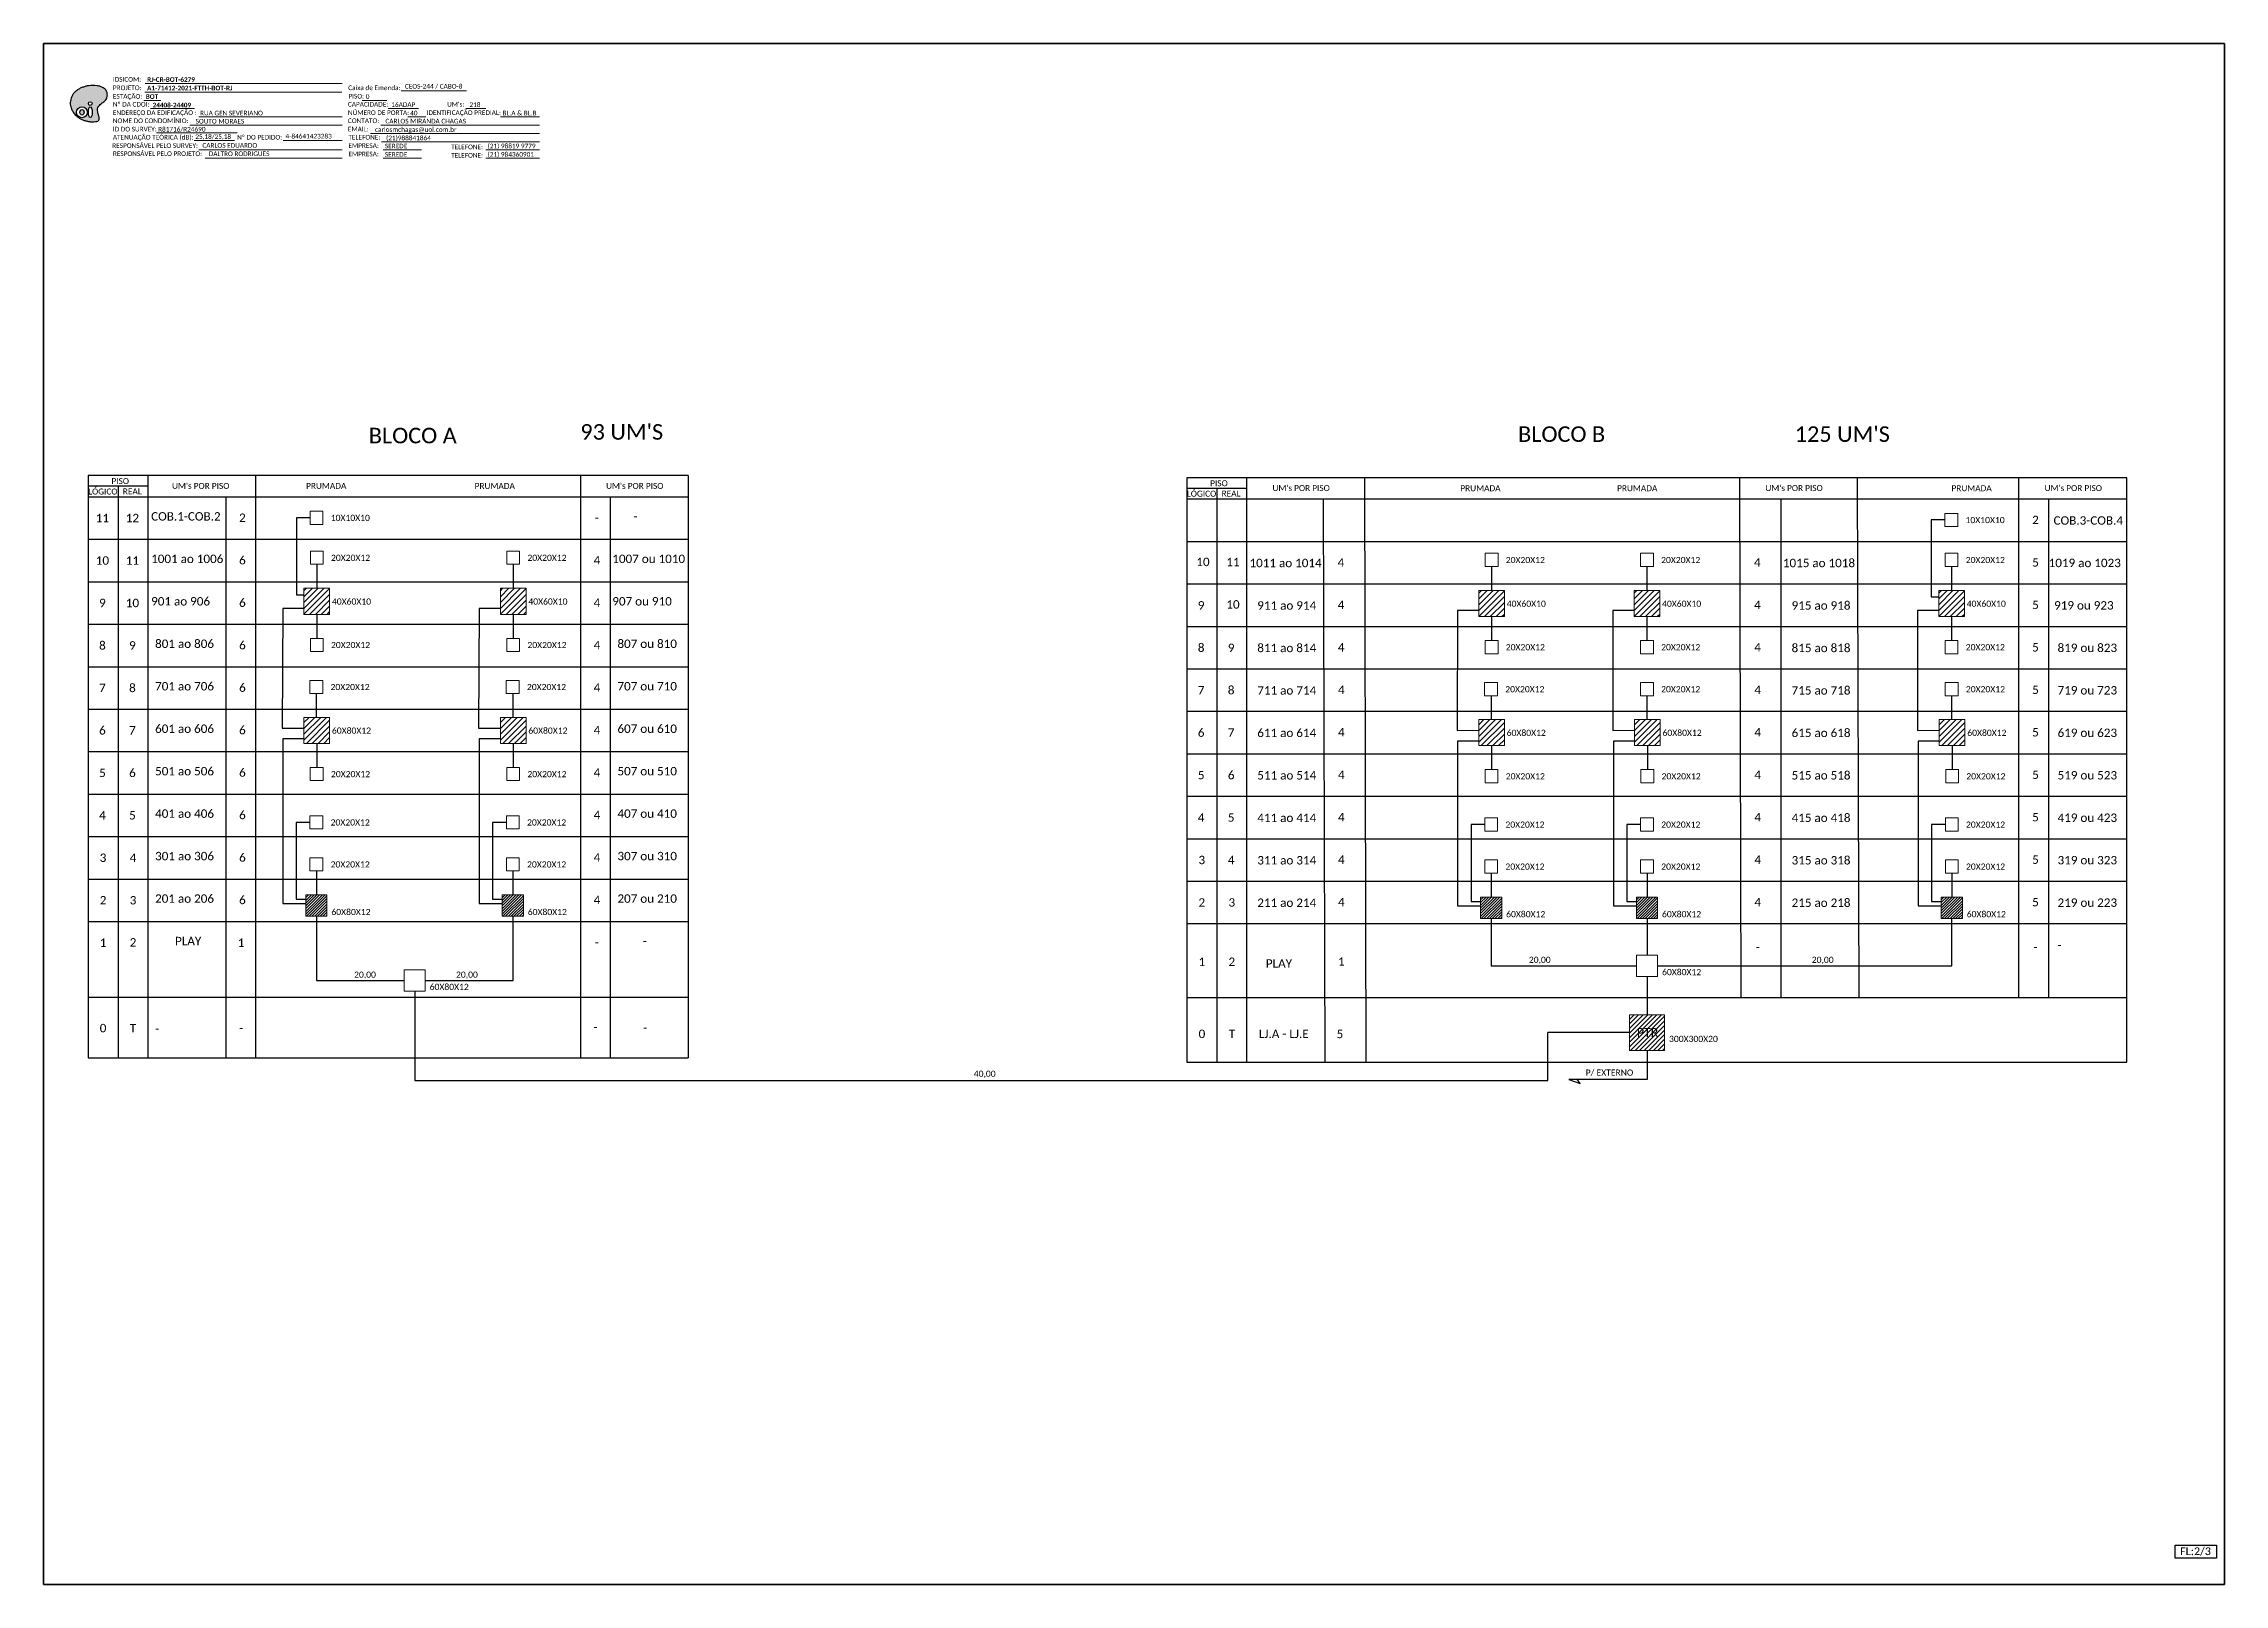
# Model space of a CAD drawing. Header units: millimetres. Extents: x -1286 to 1358, y -500 to 94.
# Drawn here: x -384 to 457, y -500 to 94 of the extents above; entities that cross this region are included whole.
import ezdxf
from ezdxf.enums import TextEntityAlignment as Align

# ---------------------------------------------------------------- set-up
doc = ezdxf.new("R2010")
doc.units = ezdxf.units.MM
doc.styles.add('WMF-Calibri0', font='calibri.ttf')
doc.styles.add('WMF-Calibri1', font='calibrib.ttf')

# ---------------------------------------------------------------- blocks, each defined once
blk = doc.blocks.new('OI')
h = blk.add_hatch(color=40)
edge = h.paths.add_edge_path()
edge.add_spline(control_points=[(4.35, -0.67), (3.92, -0.99), (3.26, -1.5), (2.81, -2.59), (2.9, -3.5), (3.06, -4.27), (3.31, -4.85), (3.37, -5.39), (3.4, -5.88), (3.2, -6.4), (2.54, -6.61), (1.65, -6.63), (0.55, -6.67), (-0.56, -6.42), (-1.61, -6.14), (-2.77, -5.61), (-3.92, -4.77), (-4.89, -3.7), (-5.34, -2.65), (-5.6, -1.94), (-5.85, -0.96), (-5.71, 0.47), (-5.1, 2.02), (-4.14, 3.02), (-3.3, 3.61), (-2.37, 4.16), (-1.36, 4.44), (-0.56, 4.7), (0.79, 4.85), (2.24, 4.97), (3.79, 4.57), (4.67, 4.21), (5.44, 3.65), (5.76, 2.99), (6.03, 2.21), (6.01, 1.46), (5.72, 0.64), (5.31, 0.08), (4.88, -0.38), (4.51, -0.55), (4.35, -0.67)], knot_values=[0, 0, 0, 0, 1.60434, 2.417191, 3.427595, 4.282808, 4.776746, 5.304182, 5.888771, 6.258406, 6.858137, 7.79129, 8.986195, 10.124242, 11.187857, 12.242908, 13.953784, 15.414161, 16.515391, 17.349188, 17.675853, 19.552021, 21.515531, 22.568638, 23.63245, 24.621084, 25.782718, 26.745347, 27.142653, 29.870543, 31.004649, 31.921532, 32.709589, 33.801391, 34.042471, 35.192333, 35.971461, 36.628871, 37.254359, 37.836911, 37.836911, 37.836911, 37.836911], degree=3, periodic=0)
h.paths.add_polyline_path([(1.13, -0.87, -1), (-0.04, -0.87, -1)], flags=16)
edge = h.paths.add_edge_path(flags=16)
edge.add_ellipse((0.56, -3.59), major_axis=(-0.02, 1.71), ratio=0.361305, start_angle=0, end_angle=360)
h.paths.add_polyline_path([(-0.36, -3.62, -1), (-3.8, -3.62, -1)], flags=16)
edge = h.paths.add_edge_path(flags=0)
edge.add_ellipse((-2.08, -3.62), major_axis=(0, 0.885), ratio=0.758294, start_angle=0, end_angle=360)
at = {"color": 40}
for centre, radius in [((-2.08, -3.62), 1.72), ((0.54, -0.87), 0.587)]:
    blk.add_circle(centre, radius, dxfattribs=at)
blk.add_ellipse((-2.08, -3.62), major_axis=(0, 0.885), ratio=0.758294, start_param=-3.141592653589792, end_param=3.141592653589792, dxfattribs=at)
blk.add_ellipse((0.56, -3.59), major_axis=(-0.02, 1.71), ratio=0.361305, dxfattribs=at)
at = {"color": 40, "start_tangent": (-0.800898, -0.598801), "end_tangent": (-0.800898, -0.598801)}
blk.add_spline([(4.35, -0.67), (3.2, -1.78), (2.9, -2.54), (2.92, -3.55), (3.12, -4.38), (3.28, -4.85), (3.37, -5.37), (3.35, -5.95), (3.2, -6.29), (2.66, -6.55), (1.73, -6.63), (0.54, -6.62), (-0.58, -6.41), (-1.6, -6.11), (-2.56, -5.67), (-3.95, -4.67), (-4.89, -3.56), (-5.37, -2.56), (-5.64, -1.78), (-5.72, -1.46), (-5.63, 0.42), (-4.84, 2.22), (-4.13, 2.99), (-3.27, 3.62), (-2.4, 4.09), (-1.3, 4.47), (-0.37, 4.72), (0.02, 4.77), (2.75, 4.8), (3.85, 4.53), (4.69, 4.16), (5.31, 3.68), (5.85, 2.73), (5.93, 2.5), (5.94, 1.35), (5.67, 0.62), (5.29, 0.08), (4.84, -0.36), (4.35, -0.67)], degree=3, dxfattribs=at)

msp = doc.modelspace()

# ---------------------------------------------------------------- hatches: boundary and pattern name
h = msp.add_hatch()
h.set_pattern_fill('ANSI31', color=1, scale=6, style=0)
h.set_pattern_definition([(45, (-649.8944, -472.6328), (-0.5303301, 0.5303301), [])])
h.paths.add_polyline_path([(-282.92, -242.25), (-274.78, -242.25), (-274.78, -234), (-282.92, -234)])
h = msp.add_hatch()
h.set_pattern_fill('ANSI31', color=1, scale=6, style=0)
h.set_pattern_definition([(45, (-574.149, -472.6328), (-0.5303301, 0.5303301), [])])
h.paths.add_polyline_path([(-207.18, -242.25), (-199.03, -242.25), (-199.03, -234), (-207.18, -234)])
h = msp.add_hatch()
h.set_pattern_fill('ANSI31', color=1, scale=6, style=0)
h.set_pattern_definition([(45, (-196.8494, -473.4751), (-0.5303301, 0.5303301), [])])
h.paths.add_polyline_path([(170.12, -243.1), (178.26, -243.1), (178.26, -234.84), (170.12, -234.84)])
h = msp.add_hatch()
h.set_pattern_fill('ANSI31', color=1, scale=6, style=0)
h.set_pattern_definition([(45, (-136.7558, -473.4751), (-0.5303301, 0.5303301), [])])
h.paths.add_polyline_path([(230.22, -243.1), (238.36, -243.1), (238.36, -234.84), (230.22, -234.84)])
h = msp.add_hatch()
h.set_pattern_fill('ANSI31', color=1, scale=6, style=0)
h.set_pattern_definition([(45, (-19.2264, -473.4751), (-0.5303301, 0.5303301), [])])
h.paths.add_polyline_path([(347.75, -243.1), (355.89, -243.1), (355.89, -234.84), (347.75, -234.84)])
h = msp.add_hatch()
h.set_pattern_fill('ANSI31', color=1, scale=10, style=0)
h.set_pattern_definition([(45, (-384.118, -677.9407), (-0.8838835, 0.8838835), [])])
h.paths.add_polyline_path([(227.5, -293.98), (241.07, -293.98), (241.07, -280.22), (227.5, -280.22)])
h.paths.add_polyline_path([(229.5, -289.62), (239.59, -289.62), (239.59, -284.47), (229.5, -284.47)], flags=24)

# ---------------------------------------------------------------- linework, layer by layer
for p, q in [((456.94, 94.19), (-384.06, 94.19)), ((-384.06, 94.19), (-384.06, -499.81)), ((456.94, -499.81), (456.94, 94.19)), ((-384.06, -499.81), (456.94, -499.81))]:
    msp.add_line(p, q)
at = {"color": 1, "linetype": 'Continuous'}
for p, q in [((-283.66, -116.81), (-282.65, -115.79)), ((-283.66, -119.05), (-280.4, -115.79)), ((-283.66, -121.3), (-278.16, -115.79)), ((-283.66, -123.54), (-275.91, -115.79)), ((-283.66, -125.79), (-273.76, -115.88)), ((-207.92, -116.81), (-206.9, -115.79)), ((-207.92, -119.05), (-204.66, -115.79)), ((-207.92, -121.3), (-202.41, -115.79)), ((-207.92, -123.54), (-200.17, -115.79)), ((-207.92, -125.79), (-198.01, -115.88)), ((169.38, -117.65), (170.4, -116.63)), ((169.38, -119.89), (172.64, -116.63)), ((169.38, -122.14), (174.89, -116.63)), ((169.38, -124.38), (177.13, -116.63)), ((169.38, -126.63), (179.29, -116.73)), ((229.3, -117.65), (230.31, -116.63)), ((229.3, -119.89), (232.56, -116.63)), ((229.3, -122.14), (234.8, -116.63)), ((229.3, -124.38), (237.05, -116.63)), ((229.3, -126.63), (239.2, -116.73)), ((346.78, -117.65), (347.79, -116.63)), ((346.78, -119.89), (350.04, -116.63)), ((346.78, -122.14), (352.28, -116.63)), ((346.78, -124.38), (354.53, -116.63)), ((346.78, -126.63), (356.68, -116.73)), ((-281.46, -125.83), (-273.76, -118.13)), ((-279.22, -125.83), (-273.76, -120.37)), ((-276.97, -125.83), (-273.76, -122.62)), ((-274.73, -125.83), (-273.76, -124.86)), ((-205.72, -125.83), (-198.01, -118.13)), ((-203.47, -125.83), (-198.01, -120.37)), ((-201.23, -125.83), (-198.01, -122.62)), ((-198.98, -125.83), (-198.01, -124.86)), ((171.58, -126.68), (179.29, -118.97)), ((173.83, -126.68), (179.29, -121.22)), ((176.07, -126.68), (179.29, -123.46)), ((178.32, -126.68), (179.29, -125.71)), ((231.5, -126.68), (239.2, -118.97)), ((233.74, -126.68), (239.2, -121.22)), ((235.99, -126.68), (239.2, -123.46)), ((238.23, -126.68), (239.2, -125.71)), ((348.98, -126.68), (356.68, -118.97)), ((351.22, -126.68), (356.68, -121.22)), ((353.47, -126.68), (356.68, -123.46)), ((355.71, -126.68), (356.68, -125.71)), ((-283.66, -167.56), (-281.66, -165.56)), ((-283.66, -169.81), (-279.42, -165.56)), ((-283.66, -172.05), (-277.17, -165.56)), ((-283.66, -174.3), (-274.93, -165.56)), ((-282.72, -175.6), (-273.76, -166.64)), ((-207.92, -167.56), (-205.92, -165.56)), ((-207.92, -169.81), (-203.67, -165.56)), ((-207.92, -172.05), (-201.43, -165.56)), ((-207.92, -174.3), (-199.18, -165.56)), ((-206.98, -175.6), (-198.02, -166.64)), ((169.38, -168.4), (171.38, -166.4)), ((169.38, -170.65), (173.63, -166.4)), ((169.38, -172.89), (175.87, -166.4)), ((169.38, -175.14), (178.12, -166.4)), ((170.32, -176.44), (179.28, -167.48)), ((229.47, -168.4), (231.48, -166.4)), ((229.47, -170.65), (233.72, -166.4)), ((229.47, -172.89), (235.97, -166.4)), ((229.47, -175.14), (238.21, -166.4)), ((230.42, -176.44), (239.38, -167.48)), ((347, -168.4), (349.01, -166.4)), ((347, -170.65), (351.25, -166.4)), ((347, -172.89), (353.5, -166.4)), ((347, -175.14), (355.74, -166.4)), ((347.94, -176.44), (356.91, -167.48)), ((-280.48, -175.6), (-273.76, -168.88)), ((-278.23, -175.6), (-273.76, -171.13)), ((-275.99, -175.6), (-273.76, -173.37)), ((-204.73, -175.6), (-198.02, -168.88)), ((-202.49, -175.6), (-198.02, -171.13)), ((-200.24, -175.6), (-198.02, -173.37)), ((172.57, -176.44), (179.28, -169.73)), ((174.81, -176.44), (179.28, -171.97)), ((177.06, -176.44), (179.28, -174.22)), ((232.66, -176.44), (239.38, -169.73)), ((234.91, -176.44), (239.38, -171.97)), ((237.15, -176.44), (239.38, -174.22)), ((350.19, -176.44), (356.91, -169.73)), ((352.44, -176.44), (356.91, -171.97)), ((354.68, -176.44), (356.91, -174.22))]:
    msp.add_line(p, q, dxfattribs=at)
at = {"color": 3}
for p, q in [((-203.02, -267.04), (-203.02, -242.25)), ((-236.88, -267.04), (-203.02, -267.04))]:
    msp.add_line(p, q, dxfattribs=at)
at = {"color": 0}
msp.add_lwpolyline([(-384.06, 94.19), (456.94, 94.19), (456.94, -499.81), (-384.06, -499.81)], close=True, dxfattribs=at)
at = {"color": 7, "lineweight": 0}
for points in [[(-344.93, 78.79), (-268.95, 78.79)], [(-246.14, 76.01), (-221, 76.01)], [(-345.46, 72.24), (-338.91, 72.24)], [(-344.96, 75.52), (-269, 75.52)], [(-342.8, 69.17), (-325.83, 69.17)], [(-261.18, 72.28), (-251.7, 72.28)], [(-251.13, 69.17), (-239.51, 69.17)], [(-221.19, 69.17), (-213.52, 69.17)], [(-340.48, 59.75), (-309.44, 59.75)], [(-327.64, 62.82), (-268.98, 62.82)], [(-324.23, 65.93), (-268.98, 65.93)], [(-258.05, 59.58), (-192.79, 59.58)], [(-254.02, 62.82), (-192.79, 62.82)], [(-243.55, 65.93), (-236.6, 65.93)], [(-207.85, 65.93), (-192.82, 65.93)], [(-325.95, 56.79), (-310.44, 56.79)], [(-324.23, 53.23), (-268.98, 53.23)], [(-291.72, 56.79), (-268.95, 56.79)], [(-253.77, 56.34), (-192.79, 56.34)], [(-253.16, 53.23), (-238.36, 53.23)], [(-213.56, 53.23), (-192.79, 53.23)], [(-321.74, 49.99), (-268.98, 49.99)], [(-253.16, 49.99), (-238.36, 49.99)], [(-213.56, 49.99), (-192.79, 49.99)]]:
    msp.add_lwpolyline(points, dxfattribs=at)
at = {"color": 0}
for points in [[(-135.46, -72.29), (-366.92, -72.29)], [(419.31, -73.14), (56.8, -73.14)], [(-343.78, -76.41), (-366.92, -76.41)], [(56.8, -77.25), (79.94, -77.25)]]:
    msp.add_lwpolyline(points, dxfattribs=at)
for points in [[(-366.92, -72.29), (-366.92, -80.52)], [(-343.78, -80.52), (-343.78, -72.29)], [(-302.19, -80.52), (-302.19, -72.29)], [(-177.05, -72.29), (-177.05, -80.52)], [(-135.46, -72.29), (-135.46, -80.52)], [(56.8, -73.14), (56.8, -298.51), (419.31, -298.51), (419.31, -73.14)], [(79.94, -298.51), (79.94, -73.14)], [(377.72, -273.49), (377.72, -73.14)], [(-366.92, -80.52), (-366.92, -296.83)], [(-366.92, -80.52), (-135.46, -80.52)], [(-366.92, -80.52), (-135.46, -80.52)], [(-366.92, -80.52), (-135.46, -80.52)], [(-366.92, -80.52), (-135.46, -80.52)], [(-366.92, -80.52), (-135.46, -80.52)], [(-366.92, -80.52), (-135.46, -80.52)], [(-366.92, -80.52), (-135.46, -80.52)], [(-366.92, -80.52), (-135.46, -80.52)], [(-366.92, -80.52), (-135.46, -80.52)], [(-355.35, -76.41), (-355.35, -80.52)], [(-355.35, -80.52), (-355.35, -296.83)], [(-343.78, -296.83), (-343.78, -80.52)], [(-313.76, -80.52), (-313.76, -296.83)], [(-302.19, -296.83), (-302.19, -80.52)], [(-177.05, -80.52), (-177.05, -296.83)], [(-165.48, -296.83), (-165.48, -80.52)], [(-135.46, -80.52), (-135.46, -296.83)], [(56.8, -81.36), (419.31, -81.36)], [(68.37, -77.25), (68.37, -298.51)], [(286, -273.49), (286, -81.36)], [(389.29, -273.49), (389.29, -81.36)], [(-366.92, -96.89), (-135.46, -96.89)], [(-366.92, -96.89), (-135.46, -96.89)], [(56.8, -97.73), (419.31, -97.73)], [(-366.92, -113.26), (-135.46, -113.26)], [(-366.92, -113.26), (-135.46, -113.26)], [(56.8, -114.11), (419.31, -114.11)], [(-366.92, -129.63), (-135.46, -129.63)], [(-366.92, -129.63), (-135.46, -129.63)], [(56.8, -130.48), (419.31, -130.48)], [(-366.92, -146.01), (-135.46, -146.01)], [(56.8, -146.85), (419.31, -146.85)], [(-366.92, -162.38), (-135.46, -162.38)], [(56.8, -163.22), (419.31, -163.22)], [(-366.92, -178.75), (-135.46, -178.75)], [(56.8, -179.59), (419.31, -179.59)], [(-366.92, -195.12), (-135.46, -195.12)], [(56.8, -195.96), (419.31, -195.96)], [(-366.92, -211.49), (-135.46, -211.49)], [(56.8, -212.34), (419.31, -212.34)], [(-366.92, -227.87), (-135.46, -227.87)], [(56.8, -228.71), (419.31, -228.71)], [(-366.92, -244.24), (-135.46, -244.24)], [(56.8, -245.08), (419.31, -245.08)], [(-366.92, -273.4), (-135.46, -273.4)], [(56.8, -273.49), (419.31, -273.49)], [(-366.92, -296.83), (-135.46, -296.83)]]:
    msp.add_lwpolyline(points)
at = {"color": 7}
for points in [[(125.36, -73.14), (125.91, -298.51)], [(269.89, -73.14), (270.48, -273.49)], [(315.37, -73.14), (315.96, -273.49)], [(109.34, -81.36), (110.02, -298.51)]]:
    msp.add_lwpolyline(points, dxfattribs=at)
at = {"color": 3}
for points in [[(-281.29, -88.6), (-286.59, -88.6), (-286.59, -118.28), (-283.66, -118.28)], [(349.15, -89.44), (343.85, -89.44), (343.85, -119.12), (346.78, -119.12)], [(-278.71, -106.54), (-278.71, -115.79)], [(-202.96, -106.54), (-202.96, -115.79)], [(174.33, -107.38), (174.33, -116.63)], [(234.25, -107.38), (234.25, -116.63)], [(351.73, -107.38), (351.73, -116.63)], [(-283.66, -123.54), (-291.8, -123.54), (-292.03, -169.71), (-283.66, -169.7)], [(-278.71, -125.83), (-278.71, -135.09)], [(-207.92, -123.54), (-216.06, -123.54), (-216.29, -169.71), (-207.92, -169.7)], [(-202.96, -125.83), (-202.96, -135.09)], [(169.38, -124.38), (161.24, -124.38), (161.01, -170.55), (169.38, -170.54)], [(229.3, -124.38), (221.15, -124.38), (221.11, -170.55), (229.47, -170.54)], [(346.78, -124.38), (338.64, -124.38), (338.64, -170.55), (347, -170.54)], [(174.33, -126.68), (174.33, -135.93)], [(234.25, -126.68), (234.25, -135.93)], [(351.73, -126.68), (351.73, -135.93)], [(-278.9, -156.35), (-278.9, -165.6)], [(-203.15, -156.35), (-203.15, -165.6)], [(174.15, -157.19), (174.15, -166.44)], [(234.24, -157.19), (234.24, -166.44)], [(351.77, -157.19), (351.77, -166.44)], [(-283.66, -173.86), (-291.81, -173.86), (-291.81, -237.35), (-282.92, -237.35)], [(-278.71, -175.6), (-278.71, -184.86)], [(-207.92, -173.86), (-216.06, -173.86), (-216.06, -237.35), (-207.18, -237.35)], [(-202.97, -175.6), (-202.97, -184.86)], [(169.38, -174.71), (161.24, -174.71), (161.24, -238.2), (170.12, -238.19)], [(174.33, -176.44), (174.33, -185.7)], [(229.47, -174.71), (221.33, -174.71), (221.33, -238.2), (230.22, -238.19)], [(234.43, -176.44), (234.43, -185.7)], [(347, -174.71), (338.86, -174.71), (338.86, -238.2), (347.75, -238.19)], [(351.96, -176.44), (351.96, -185.7)], [(-281.33, -206.02), (-286.64, -206.02), (-286.64, -235.7)], [(-205.59, -206.02), (-210.89, -206.02), (-210.89, -235.7)], [(171.71, -206.86), (166.41, -206.86), (166.41, -236.54)], [(231.81, -206.86), (226.5, -206.86), (226.5, -236.54)], [(349.33, -206.86), (344.03, -206.86), (344.03, -236.54)], [(-278.85, -224.75), (-278.85, -234)], [(-203.11, -224.75), (-203.11, -234)], [(174.19, -225.59), (174.19, -234.84)], [(234.29, -225.59), (234.29, -234.84)], [(351.82, -225.59), (351.82, -234.84)], [(-286.64, -235.7), (-282.92, -235.7)], [(-278.85, -242.25), (-278.85, -267.04), (-245.02, -267.04)], [(-210.89, -235.7), (-207.18, -235.7)], [(166.41, -236.54), (170.12, -236.54)], [(174.19, -243.1), (174.19, -261.34), (230.25, -261.34)], [(226.5, -236.54), (230.22, -236.54)], [(234.29, -243.1), (234.29, -257.21)], [(238.39, -261.34), (351.82, -261.34), (351.82, -243.1)], [(344.03, -236.54), (347.75, -236.54)], [(234.29, -265.46), (234.29, -280.22)], [(-240.95, -271.17), (-240.95, -305.56), (196.01, -305.56), (196.01, -287.1)], [(227.5, -287.1), (196.01, -287.1)]]:
    msp.add_lwpolyline(points, dxfattribs=at)
at = {"lineweight": 0}
for points in [[(-276.32, -86.07), (-281.29, -86.07), (-281.29, -91.14), (-276.32, -91.14)], [(354.12, -86.91), (349.15, -86.91), (349.15, -91.98), (354.12, -91.98)], [(-276.23, -101.47), (-281.19, -101.47), (-281.19, -106.54), (-276.23, -106.54)], [(-200.48, -101.47), (-205.45, -101.47), (-205.45, -106.54), (-200.48, -106.54)], [(176.82, -102.31), (171.85, -102.31), (171.85, -107.38), (176.82, -107.38)], [(236.73, -102.31), (231.77, -102.31), (231.77, -107.38), (236.73, -107.38)], [(354.21, -102.31), (349.25, -102.31), (349.25, -107.38), (354.21, -107.38)], [(-276.23, -135.09), (-281.19, -135.09), (-281.19, -140.16), (-276.23, -140.16)], [(-200.48, -135.09), (-205.45, -135.09), (-205.45, -140.16), (-200.48, -140.16)], [(176.82, -135.93), (171.85, -135.93), (171.85, -141), (176.82, -141)], [(236.73, -135.93), (231.77, -135.93), (231.77, -141), (236.73, -141)], [(354.21, -135.93), (349.25, -135.93), (349.25, -141), (354.21, -141)], [(-276.42, -151.28), (-281.38, -151.28), (-281.38, -156.35), (-276.42, -156.35)], [(-200.67, -151.28), (-205.63, -151.28), (-205.63, -156.35), (-200.67, -156.35)], [(176.63, -152.12), (171.67, -152.12), (171.67, -157.19), (176.63, -157.19)], [(236.72, -152.12), (231.76, -152.12), (231.76, -157.19), (236.72, -157.19)], [(354.25, -152.12), (349.29, -152.12), (349.29, -157.19), (354.25, -157.19)], [(-276.24, -184.86), (-281.2, -184.86), (-281.2, -189.93), (-276.24, -189.93)], [(-200.49, -184.86), (-205.46, -184.86), (-205.46, -189.93), (-200.49, -189.93)], [(176.81, -185.7), (171.84, -185.7), (171.84, -190.77), (176.81, -190.77)], [(236.9, -185.7), (231.94, -185.7), (231.94, -190.77), (236.9, -190.77)], [(354.43, -185.7), (349.47, -185.7), (349.47, -190.77), (354.43, -190.77)], [(-276.37, -203.49), (-281.33, -203.49), (-281.33, -208.56), (-276.37, -208.56)], [(-200.62, -203.49), (-205.59, -203.49), (-205.59, -208.56), (-200.62, -208.56)], [(176.68, -204.33), (171.71, -204.33), (171.71, -209.4), (176.68, -209.4)], [(236.77, -204.33), (231.81, -204.33), (231.81, -209.4), (236.77, -209.4)], [(354.3, -204.33), (349.33, -204.33), (349.33, -209.4), (354.3, -209.4)], [(-276.37, -219.68), (-281.33, -219.68), (-281.33, -224.75), (-276.37, -224.75)], [(-200.62, -219.68), (-205.59, -219.68), (-205.59, -224.75), (-200.62, -224.75)], [(176.68, -220.52), (171.71, -220.52), (171.71, -225.59), (176.68, -225.59)], [(236.77, -220.52), (231.81, -220.52), (231.81, -225.59), (236.77, -225.59)], [(354.3, -220.52), (349.33, -220.52), (349.33, -225.59), (354.3, -225.59)]]:
    msp.add_lwpolyline(points, close=True, dxfattribs=at)
at = {"color": 1, "lineweight": 0}
for points in [[(-273.76, -115.79), (-283.66, -115.79), (-283.66, -125.83), (-273.76, -125.83)], [(-198.01, -115.79), (-207.92, -115.79), (-207.92, -125.83), (-198.01, -125.83)], [(179.29, -116.63), (169.38, -116.63), (169.38, -126.68), (179.29, -126.68)], [(239.2, -116.63), (229.3, -116.63), (229.3, -126.68), (239.2, -126.68)], [(356.68, -116.63), (346.78, -116.63), (346.78, -126.68), (356.68, -126.68)], [(-273.76, -165.56), (-283.66, -165.56), (-283.66, -175.6), (-273.76, -175.6)], [(-198.02, -165.56), (-207.92, -165.56), (-207.92, -175.6), (-198.02, -175.6)], [(179.28, -166.4), (169.38, -166.4), (169.38, -176.44), (179.28, -176.44)], [(239.38, -166.4), (229.47, -166.4), (229.47, -176.44), (239.38, -176.44)], [(356.91, -166.4), (347, -166.4), (347, -176.44), (356.91, -176.44)], [(-282.92, -234), (-274.78, -234), (-274.78, -242.25), (-282.92, -242.25)], [(-207.18, -234), (-199.03, -234), (-199.03, -242.25), (-207.18, -242.25)], [(170.12, -234.84), (178.26, -234.84), (178.26, -243.1), (170.12, -243.1)], [(230.22, -234.84), (238.36, -234.84), (238.36, -243.1), (230.22, -243.1)], [(347.75, -234.84), (355.89, -234.84), (355.89, -243.1), (347.75, -243.1)], [(227.5, -280.22), (241.07, -280.22), (241.07, -293.98), (227.5, -293.98)]]:
    msp.add_lwpolyline(points, close=True, dxfattribs=at)
at = {"color": 7, "lineweight": 0}
for points in [[(230.25, -257.21), (238.39, -257.21), (238.39, -265.46), (230.25, -265.46)], [(-245.02, -262.91), (-236.88, -262.91), (-236.88, -271.17), (-245.02, -271.17)]]:
    msp.add_lwpolyline(points, close=True, dxfattribs=at)
at = {"color": 1}
for points in [[(234.29, -293.98), (234.29, -305.17), (204.15, -305.17)], [(204.15, -305.17), (208.56, -306.76)], [(208.56, -306.76), (207.16, -304.93)]]:
    msp.add_lwpolyline(points, dxfattribs=at)
at = {"color": 7}
msp.add_lwpolyline([(437.98, -484.64), (453.91, -484.64), (453.91, -489.7), (437.98, -489.7)], close=True, dxfattribs=at)

# ---------------------------------------------------------------- block references
at = {"color": 7, "xscale": 1.213923925163967, "yscale": 1.213923925163967, "zscale": 1.213923925163967, "rotation": 0.1532896023949059}
msp.add_blockref('OI', (-366.75, 72.14), dxfattribs=at)

# ---------------------------------------------------------------- texts
at = {"color": 7, "lineweight": 0, "style": 'WMF-Calibri0'}
for s, height, p in [('PROJETO:', 1.793, (-357.33, 76.26)), ('IDSICOM:', 1.793, (-357.33, 79.54)), ('Caixa de Emenda:', 1.7927, (-266.59, 76.26)), ('ESTAÇÃO:', 1.793, (-357.35, 72.98)), ('Nº DA CDOI:', 1.7927, (-357.35, 69.91)), ('ENDEREÇO DA EDIFICAÇÃO :', 1.7927, (-357.35, 66.68)), ('CAPACIDADE:', 1.7927, (-266.7, 69.91)), ('NÚMERO DE PORTA:', 1.7927, (-266.7, 66.68)), ('PISO:', 1.793, (-266.52, 73.03)), ('IDENTIFICAÇÃO PREDIAL:', 1.7927, (-236.33, 66.68)), ("UM's:", 1.793, (-228.46, 69.91)), ('ATENUAÇÃO TEÓRICA (dB):', 1.7927, (-357.35, 57.21)), ('NOME DO CONDOMÍNIO:', 1.7927, (-357.35, 63.56)), ('ID DO SURVEY:', 1.7927, (-357.35, 60.33)), ('Nº DO PEDIDO:', 1.7927, (-309.43, 57.21)), ('CONTATO:', 1.793, (-266.7, 63.56)), ('EMAIL:', 1.793, (-266.7, 60.33)), ('TELEFONE:', 1.793, (-266.52, 57.21)), ('RESPONSÁVEL PELO SURVEY:', 1.7927, (-357.59, 53.98)), ('RESPONSÁVEL PELO PROJETO:', 1.7927, (-357.35, 50.87)), ('EMPRESA:', 1.793, (-266.52, 53.98)), ('EMPRESA:', 1.793, (-266.52, 50.74)), ('TELEFONE:', 1.793, (-226.92, 53.47)), ('TELEFONE:', 1.793, (-226.92, 50.24))]:
    msp.add_text(s, height=height, dxfattribs=at).set_placement(p)
at = {"color": 7}
for s, height, style, p in [('A1-71412-2021-FTTH-BOT-RJ', 1.7927, 'WMF-Calibri1', (-344.17, 76.17)), ('RJ-CR-BOT-6279', 1.7927, 'WMF-Calibri1', (-344.13, 79.45)), ('CEOS-244 / CABO-8', 1.7927, 'WMF-Calibri0', (-244.74, 76.85)), ('BOT', 1.793, 'WMF-Calibri1', (-344.67, 72.89)), ('RUA GEN SEVERIANO', 1.7927, 'WMF-Calibri0', (-323.72, 66.52)), ('0', 1.79, 'WMF-Calibri0', (-259.83, 72.88)), ('16ADAP', 1.793, 'WMF-Calibri0', (-249.96, 69.79)), ('40', 1.793, 'WMF-Calibri0', (-242.73, 66.53)), ('218', 1.793, 'WMF-Calibri0', (-219.84, 69.77)), ('BL.A & BL.B', 1.7927, 'WMF-Calibri0', (-207.09, 66.53)), ('R81716/R24690', 1.7927, 'WMF-Calibri0', (-339.9, 60.28)), ('25,18/25,18', 1.7927, 'WMF-Calibri0', (-325.57, 57.45)), ('SOUTO MORAES ', 1.7927, 'WMF-Calibri0', (-325.44, 63.39)), ('4-84641423283', 1.7927, 'WMF-Calibri0', (-290.77, 57.62)), ('carlosmchagas@uol.com.br', 1.7927, 'WMF-Calibri0', (-256.28, 60.18)), ('CARLOS MIRANDA CHAGAS', 1.7927, 'WMF-Calibri0', (-252.24, 63.42)), ('(21)988841864', 1.7927, 'WMF-Calibri0', (-251.99, 56.94)), ('CARLOS EDUARDO', 1.7927, 'WMF-Calibri0', (-322.83, 54.07)), ('DALTRO RODRIGUES', 1.7927, 'WMF-Calibri0', (-320.34, 50.83)), ('SEREDE', 1.793, 'WMF-Calibri0', (-252.46, 53.83)), ('SEREDE', 1.793, 'WMF-Calibri0', (-252.46, 50.59)), ('(21) 98819 9779', 1.7927, 'WMF-Calibri0', (-212.85, 53.83)), ('(21) 984360901', 1.7927, 'WMF-Calibri0', (-212.85, 50.59)), ('COB.1-COB.2', 3.24, 'WMF-Calibri0', (-342.59, -89.68)), ('10X10X10', 2.373, 'WMF-Calibri0', (-273.32, -89.82)), ('-', 3.24, 'WMF-Calibri0', (-156.59, -89.68)), ('10X10X10', 2.373, 'WMF-Calibri0', (357.12, -90.66)), ('COB.3-COB.4', 3.24, 'WMF-Calibri0', (391.06, -91.26)), ('1001 ao 1006', 3.24, 'WMF-Calibri0', (-342.59, -106.05)), ('20X20X12', 2.373, 'WMF-Calibri0', (-273.23, -105.22)), ('20X20X12', 2.373, 'WMF-Calibri0', (-197.48, -105.22)), ('1007 ou 1010', 3.24, 'WMF-Calibri0', (-164.75, -106.05)), ('1011 ao 1014', 3.24, 'WMF-Calibri0', (80.98, -107.65)), ('20X20X12', 2.373, 'WMF-Calibri0', (179.82, -106.06)), ('20X20X12', 2.373, 'WMF-Calibri0', (239.73, -106.06)), ('1015 ao 1018', 3.24, 'WMF-Calibri0', (286.67, -107.65)), ('20X20X12', 2.373, 'WMF-Calibri0', (357.21, -106.06)), ('1019 ao 1023', 3.24, 'WMF-Calibri0', (389.18, -107.63)), ('901 ao 906', 3.24, 'WMF-Calibri0', (-342.59, -122.42)), ('40X60X10', 2.373, 'WMF-Calibri0', (-272.87, -122.08)), ('40X60X10', 2.373, 'WMF-Calibri0', (-197.12, -122.08)), ('907 ou 910', 3.24, 'WMF-Calibri0', (-164.75, -122.42)), ('911 ao 914', 3.24, 'WMF-Calibri0', (83.99, -124.03)), ('40X60X10', 2.373, 'WMF-Calibri0', (180.18, -122.92)), ('40X60X10', 2.373, 'WMF-Calibri0', (240.09, -122.92)), ('915 ao 918', 3.24, 'WMF-Calibri0', (290.04, -124.03)), ('40X60X10', 2.373, 'WMF-Calibri0', (357.57, -122.92)), ('919 ou 923', 3.24, 'WMF-Calibri0', (391.28, -124)), ('801 ao 806', 3.24, 'WMF-Calibri0', (-341.07, -138.79)), ('20X20X12', 2.373, 'WMF-Calibri0', (-273.23, -138.84)), ('20X20X12', 2.373, 'WMF-Calibri0', (-197.48, -138.84)), ('807 ou 810', 3.24, 'WMF-Calibri0', (-162.77, -138.79)), ('811 ao 814', 3.24, 'WMF-Calibri0', (83.99, -140.4)), ('20X20X12', 2.373, 'WMF-Calibri0', (179.82, -139.68)), ('20X20X12', 2.373, 'WMF-Calibri0', (239.73, -139.68)), ('815 ao 818', 3.24, 'WMF-Calibri0', (290.04, -140.4)), ('20X20X12', 2.373, 'WMF-Calibri0', (357.21, -139.68)), ('819 ou 823', 3.24, 'WMF-Calibri0', (392.61, -140.37)), ('701 ao 706', 3.24, 'WMF-Calibri0', (-341.07, -155.17)), ('20X20X12', 2.373, 'WMF-Calibri0', (-273.41, -155.03)), ('20X20X12', 2.373, 'WMF-Calibri0', (-197.67, -155.03)), ('707 ou 710', 3.24, 'WMF-Calibri0', (-162.77, -155.17)), ('711 ao 714', 3.24, 'WMF-Calibri0', (83.99, -156.77)), ('20X20X12', 2.373, 'WMF-Calibri0', (179.63, -155.87)), ('20X20X12', 2.373, 'WMF-Calibri0', (239.72, -155.87)), ('715 ao 718', 3.24, 'WMF-Calibri0', (290.04, -156.77)), ('20X20X12', 2.373, 'WMF-Calibri0', (357.25, -155.87)), ('719 ou 723', 3.24, 'WMF-Calibri0', (392.61, -156.74)), ('601 ao 606', 3.24, 'WMF-Calibri0', (-341.07, -171.54)), ('607 ou 610', 3.24, 'WMF-Calibri0', (-162.77, -171.54)), ('60X80X12', 2.373, 'WMF-Calibri0', (-272.87, -171.84)), ('60X80X12', 2.373, 'WMF-Calibri0', (-197.13, -171.84)), ('611 ao 614', 3.24, 'WMF-Calibri0', (83.99, -173.14)), ('60X80X12', 2.373, 'WMF-Calibri0', (180.17, -172.69)), ('60X80X12', 2.373, 'WMF-Calibri0', (240.27, -172.69)), ('615 ao 618', 3.24, 'WMF-Calibri0', (290.04, -173.14)), ('60X80X12', 2.373, 'WMF-Calibri0', (357.8, -172.69)), ('619 ou 623', 3.24, 'WMF-Calibri0', (392.61, -173.12)), ('501 ao 506', 3.24, 'WMF-Calibri0', (-341.07, -187.91)), ('507 ou 510', 3.24, 'WMF-Calibri0', (-162.77, -187.91)), ('20X20X12', 2.373, 'WMF-Calibri0', (-273.24, -188.61)), ('20X20X12', 2.373, 'WMF-Calibri0', (-197.49, -188.61)), ('511 ao 514', 3.24, 'WMF-Calibri0', (83.99, -189.51)), ('20X20X12', 2.373, 'WMF-Calibri0', (179.81, -189.45)), ('20X20X12', 2.373, 'WMF-Calibri0', (239.9, -189.45)), ('515 ao 518', 3.24, 'WMF-Calibri0', (290.04, -189.51)), ('20X20X12', 2.373, 'WMF-Calibri0', (357.43, -189.45)), ('519 ou 523', 3.24, 'WMF-Calibri0', (392.61, -189.49)), ('401 ao 406', 3.24, 'WMF-Calibri0', (-341.07, -204.28)), ('407 ou 410', 3.24, 'WMF-Calibri0', (-162.77, -204.28)), ('20X20X12', 2.373, 'WMF-Calibri0', (-273.37, -207.24)), ('20X20X12', 2.373, 'WMF-Calibri0', (-197.62, -207.24)), ('411 ao 414', 3.24, 'WMF-Calibri0', (83.99, -205.89)), ('20X20X12', 2.373, 'WMF-Calibri0', (179.68, -208.08)), ('20X20X12', 2.373, 'WMF-Calibri0', (239.77, -208.08)), ('415 ao 418', 3.24, 'WMF-Calibri0', (290.04, -205.89)), ('20X20X12', 2.373, 'WMF-Calibri0', (357.3, -208.08)), ('419 ou 423', 3.24, 'WMF-Calibri0', (392.61, -205.86)), ('301 ao 306', 3.24, 'WMF-Calibri0', (-341.07, -220.65)), ('307 ou 310', 3.24, 'WMF-Calibri0', (-162.77, -220.65)), ('20X20X12', 2.373, 'WMF-Calibri0', (-273.37, -223.43)), ('20X20X12', 2.373, 'WMF-Calibri0', (-197.62, -223.43)), ('311 ao 314', 3.24, 'WMF-Calibri0', (83.99, -222.26)), ('20X20X12', 2.373, 'WMF-Calibri0', (179.68, -224.27)), ('20X20X12', 2.373, 'WMF-Calibri0', (239.77, -224.27)), ('315 ao 318', 3.24, 'WMF-Calibri0', (290.04, -222.26)), ('20X20X12', 2.373, 'WMF-Calibri0', (357.3, -224.27)), ('319 ou 323', 3.24, 'WMF-Calibri0', (392.61, -222.23)), ('201 ao 206', 3.24, 'WMF-Calibri0', (-341.07, -237.03)), ('207 ou 210', 3.24, 'WMF-Calibri0', (-162.77, -237.03)), ('211 ao 214', 3.24, 'WMF-Calibri0', (83.99, -238.63)), ('215 ao 218', 3.24, 'WMF-Calibri0', (290.04, -238.63)), ('219 ou 223', 3.24, 'WMF-Calibri0', (392.61, -238.6)), ('60X80X12', 2.373, 'WMF-Calibri0', (-273.08, -241.77)), ('60X80X12', 2.373, 'WMF-Calibri0', (-197.34, -241.77)), ('60X80X12', 2.373, 'WMF-Calibri0', (179.96, -242.61)), ('60X80X12', 2.373, 'WMF-Calibri0', (240.06, -242.61)), ('60X80X12', 2.373, 'WMF-Calibri0', (357.59, -242.61)), ('PLAY', 3.24, 'WMF-Calibri0', (-333.38, -253.4)), ('-', 3.24, 'WMF-Calibri0', (-152.97, -253.4)), ('PLAY', 3.24, 'WMF-Calibri0', (87.28, -262.04)), ('-', 3.24, 'WMF-Calibri0', (392.61, -254.98)), ('60X80X12', 2.373, 'WMF-Calibri0', (-235.18, -270.64)), ('60X80X12', 2.373, 'WMF-Calibri0', (240.09, -264.94)), ('-', 3.24, 'WMF-Calibri0', (-341.07, -287.15)), ('-', 3.24, 'WMF-Calibri0', (-152.9, -286.8)), ('LJ.A - LJ.E', 3.24, 'WMF-Calibri0', (84.58, -289.16)), ('PTR', 3.433, 'WMF-Calibri0', (230.36, -288.75)), ('300X300X20', 2.373, 'WMF-Calibri0', (242.77, -290.7)), ('P/ EXTERNO', 2.373, 'WMF-Calibri0', (210.63, -303.68))]:
    msp.add_text(s, height=height, dxfattribs=dict(at, style=style)).set_placement(p)
at = {"color": 7, "style": 'WMF-Calibri1'}
msp.add_text('24408-24409', height=1.7927, dxfattribs=at).set_placement((-334.6, 69.6), align=Align.CENTER)
at = {"color": 0, "style": 'WMF-Calibri0'}
for s, height, p in [('BLOCO A', 6, (-258.66, -59.91)), ("93 UM'S", 6, (-177.09, -58.5)), ('BLOCO B', 6, (184.55, -59.35)), ("125 UM'S", 6, (291.25, -59.35)), ('     PISO', 2.3, (-361.96, -75.6)), ("UM's POR PISO", 2.3, (-334.54, -77.46)), ('PRUMADA', 2.3, (-282.83, -77.46)), ('PRUMADA', 2.3, (-217.84, -77.46)), ("UM's POR PISO", 2.3, (-167.16, -77.46)), ('     PISO', 2.3, (61.76, -76.44)), ('  LÓGICO', 2.3, (-368.51, -79.63)), ('    REAL', 2.3, (-356.75, -79.57)), ('  LÓGICO', 2.3, (55.21, -80.47)), ('    REAL', 2.3, (66.98, -80.41)), ("UM's POR PISO", 2.3, (89.83, -78.3)), ('PRUMADA', 2.3, (162.29, -78.36)), ('PRUMADA', 2.3, (222.75, -78.36)), ("UM's POR PISO", 2.3, (279.92, -78.3)), ('PRUMADA', 2.3, (351.7, -78.36)), ("UM's POR PISO", 2.3, (387.6, -78.3))]:
    msp.add_text(s, height=height, dxfattribs=at).set_placement(p)
at = {"color": 7, "style": 'WMF-Calibri0'}
for s, p in [('10', (63.05, -105.62)), ('11', (74.62, -105.66)), ('10', (74.62, -121.99))]:
    msp.add_text(s, height=3.24, dxfattribs=at).set_placement(p, align=Align.MIDDLE_CENTER)
at = {"color": 3, "style": 'WMF-Calibri0'}
for s, p in [('20,00', (188.71, -260.21)), ('20,00', (297.82, -260.21)), ('20,00', (-264.33, -265.92)), ('20,00', (-225.02, -265.92)), ('40,00', (-25.35, -304.12))]:
    msp.add_text(s, height=2.373, dxfattribs=at).set_placement(p)
at = {"style": 'WMF-Calibri0'}
msp.add_text('FL:2/3', height=3, dxfattribs=at).set_placement((439.85, -488.52))
at = {"color": 7, "style": 'WMF-Calibri0'}
for tag, text, flags, p in [('11', 'XX', 4, (-361.38, -88.7)), ('12', 'XX', 4, (-349.81, -88.7)), ('2', 'XX', 4, (-307.39, -88.59)), ('-', '-', 4, (-170.67, -88.59)), ('2', 'XX', 4, (384.09, -89.43)), ('10', 'XX', 4, (-361.38, -105.08)), ('11', 'XX', 4, (-349.81, -105.08)), ('6', 'XX', 4, (-307.39, -104.96)), ('4', 'XX', 4, (-170.67, -104.96)), ('4', 'XX', 4, (116.24, -105.81)), ('4', 'XX', 4, (276.81, -105.81)), ('5', 'XX', 4, (384.09, -105.81)), ('9', 'XX', 4, (-361.38, -121.45)), ('10', 'XX', 4, (-349.81, -121.45)), ('6', 'XX', 4, (-307.39, -121.34)), ('4', 'XX', 4, (-170.67, -121.34)), ('9', 'XX', 4, (62.34, -122.37)), ('4', 'XX', 4, (116.29, -122.18)), ('4', 'XX', 4, (276.87, -122.18)), ('5', 'XX', 4, (384.09, -122.18)), ('8', 'XX', 4, (-361.38, -137.82)), ('9', 'XX', 4, (-349.81, -137.82)), ('6', 'XX', 4, (-307.39, -137.71)), ('4', 'XX', 4, (-170.67, -137.71)), ('8', 'XX', 4, (62.34, -138.68)), ('9', 'XX', 4, (73.91, -138.75)), ('4', 'XX', 4, (116.34, -138.55)), ('4', 'XX', 4, (276.92, -138.55)), ('5', 'XX', 4, (384.09, -138.55)), ('7', 'XX', 4, (-361.38, -154.19)), ('8', 'XX', 4, (-349.81, -154.19)), ('6', 'XX', 4, (-307.39, -154.08)), ('4', 'XX', 4, (-170.67, -154.08)), ('7', 'XX', 4, (62.34, -155.05)), ('8', 'XX', 4, (73.91, -155.05)), ('4', 'XX', 4, (116.39, -154.92)), ('4', 'XX', 4, (276.97, -154.92)), ('5', 'XX', 4, (384.09, -154.92)), ('6', 'XX', 4, (-361.38, -170.56)), ('7', 'XX', 4, (-349.81, -170.56)), ('6', 'XX', 4, (-307.39, -170.45)), ('4', 'XX', 4, (-170.67, -170.45)), ('6', 'XX', 4, (62.34, -171.42)), ('7', 'XX', 4, (73.91, -171.42)), ('4', 'XX', 4, (116.39, -171.29)), ('4', 'XX', 4, (276.97, -171.29)), ('5', 'XX', 4, (384.09, -171.29)), ('5', 'XX', 4, (-361.38, -186.94)), ('6', 'XX', 4, (-349.81, -186.94)), ('6', 'XX', 4, (-307.39, -186.82)), ('4', 'XX', 4, (-170.67, -186.82)), ('5', 'XX', 4, (62.34, -187.79)), ('6', 'XX', 4, (73.91, -187.79)), ('4', 'XX', 4, (116.39, -187.67)), ('4', 'XX', 4, (276.97, -187.67)), ('5', 'XX', 4, (384.09, -187.67)), ('4', 'XX', 4, (-361.38, -203.31)), ('5', 'XX', 4, (-349.81, -203.31)), ('6', 'XX', 4, (-307.39, -203.19)), ('4', 'XX', 4, (-170.67, -203.19)), ('4', 'XX', 4, (62.34, -204.16)), ('5', 'XX', 4, (73.91, -204.16)), ('4', 'XX', 4, (116.39, -204.04)), ('4', 'XX', 4, (276.97, -204.04)), ('5', 'XX', 4, (384.09, -204.04)), ('3', 'XX', 4, (-361.14, -219.68)), ('4', 'XX', 4, (-349.57, -219.68)), ('6', 'XX', 4, (-307.39, -219.57)), ('4', 'XX', 4, (-170.67, -219.57)), ('3', 'XX', 4, (62.58, -220.54)), ('4', 'XX', 4, (73.91, -220.54)), ('4', 'XX', 4, (116.39, -220.41)), ('4', 'XX', 4, (276.97, -220.41)), ('5', 'XX', 4, (384.09, -220.41)), ('2', 'XX', 4, (-361.14, -236.05)), ('3', 'XX', 4, (-349.57, -236.05)), ('6', 'XX', 4, (-307.39, -235.94)), ('4', 'XX', 4, (-170.67, -235.94)), ('2', 'XX', 4, (62.58, -236.91)), ('3', 'XX', 4, (74.16, -236.91)), ('4', 'XX', 4, (116.39, -236.78)), ('4', 'XX', 4, (276.97, -236.78)), ('5', 'XX', 4, (384.09, -236.78)), ('1', 'XX', 4, (-361.14, -252.42)), ('2', 'XX', 12, (-349.57, -252.3)), ('1', '1', 4, (-307.9, -252.42)), ('-', 'XX', 4, (-170.67, -252.31)), ('1', 'XX', 4, (62.6, -259.78)), ('2', 'XX', 4, (74.17, -259.77)), ('1', 'XX', 4, (116.41, -259.65)), ('-', '-', 4, (276.97, -254.1)), ('-', '-', 4, (384.09, -254.1)), ('0', 'XX', 4, (-361.14, -285.35)), ('T', 'XX', 12, (-349.57, -285.42)), ('-', '-', 4, (-307.9, -285.28)), ('-', 'XX', 4, (-171.19, -284.91)), ('0', 'XX', 4, (62.64, -287.57)), ('T', 'XX', 12, (74.21, -287.53)), ('5', '5', 4, (115.87, -287.6))]:
    msp.add_attdef(tag, text=text, height=3.24, dxfattribs=dict(at, flags=flags)).set_placement(p, align=Align.MIDDLE_CENTER)

doc.saveas('drawing.dxf')
